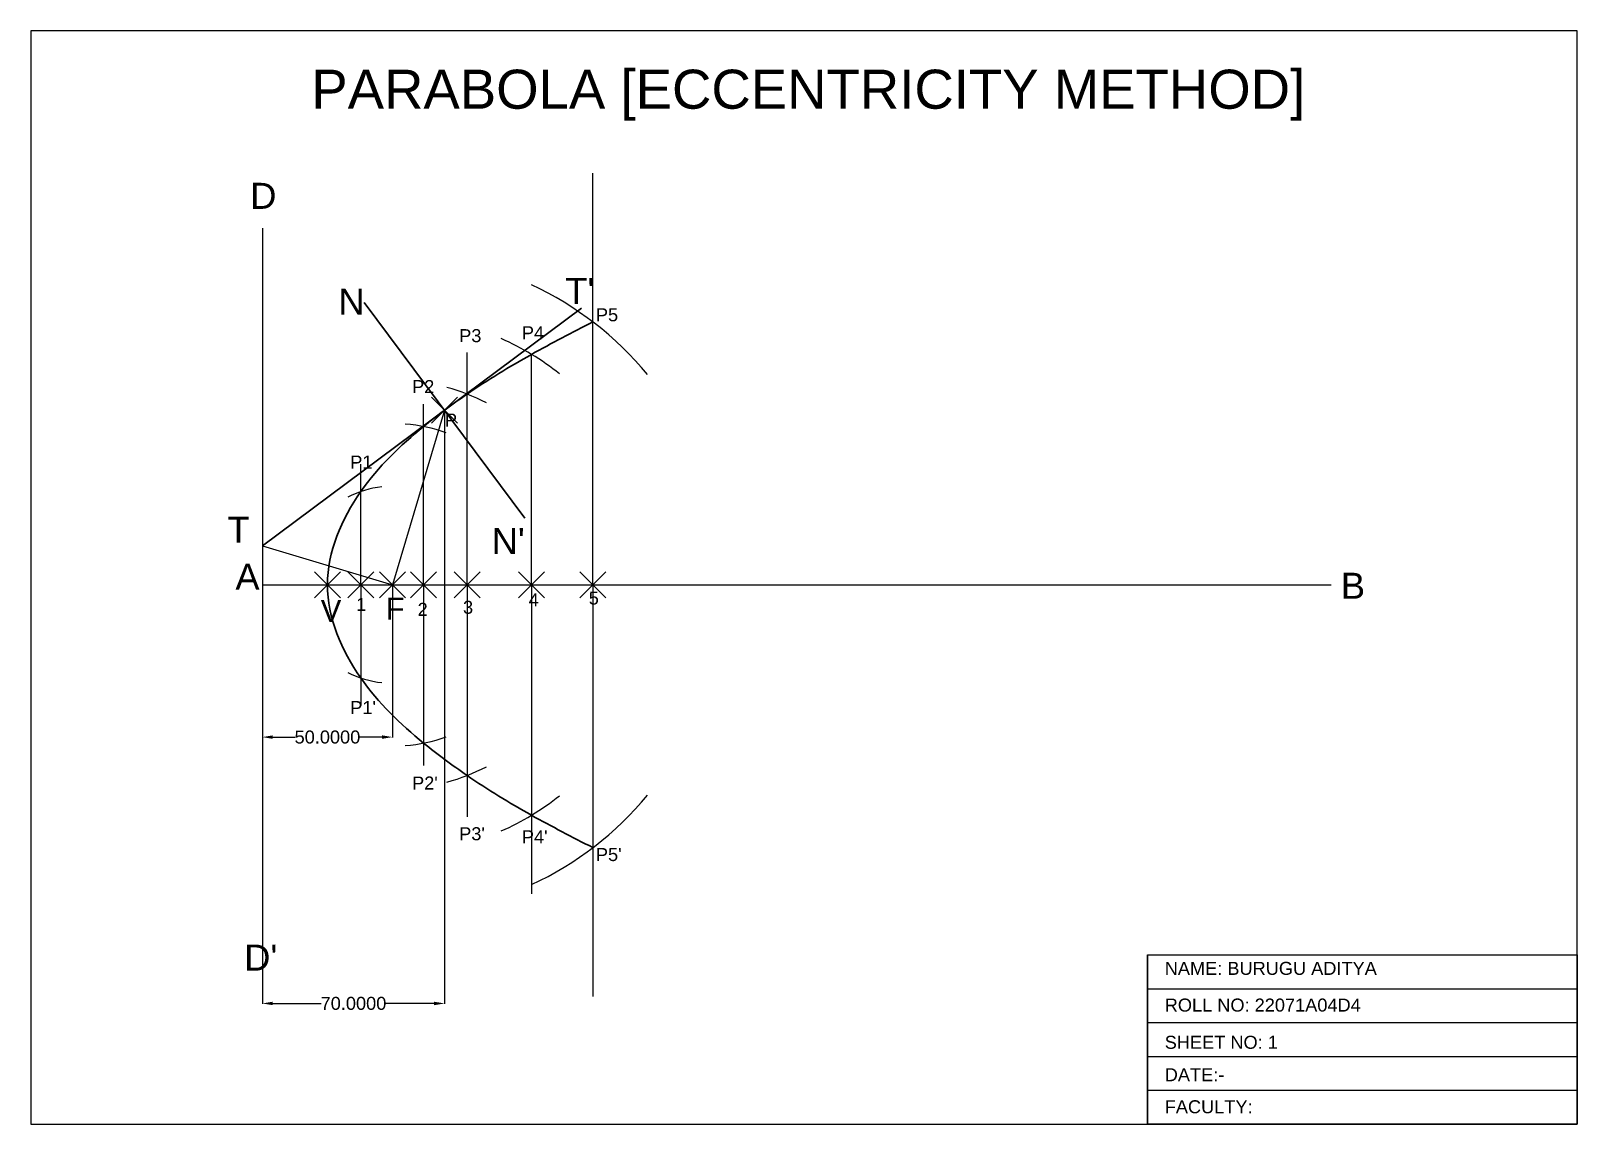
# Model space of a CAD drawing. Header units: millimetres. Extents: x 0 to 594, y 0 to 420.
import ezdxf

# ---------------------------------------------------------------- set-up
doc = ezdxf.new("R2010")
doc.units = ezdxf.units.MM
doc.header["$MEASUREMENT"] = 0
doc.header["$PDMODE"] = 3
doc.header["$PDSIZE"] = 5
doc.styles.get("Standard").update_dxf_attribs({"font": 'arial.ttf'})
doc.dimstyles.get("Standard").update_dxf_attribs({"dimtxt": 5, "dimasz": 4, "dimexe": 0.18, "dimexo": 0.0625, "dimgap": 0.09, "dimtad": 0, "dimtih": 1, "dimtoh": 1, "dimdec": 4, "dimzin": 0, "dimdsep": 46, "dimtxsty": 'Standard', "dimcen": 0.09, "dimadec": 0, "dimazin": 0, "dimtfac": 1, "dimtdec": 4, "dimtofl": 0, "dimtmove": 0, "dimatfit": 3, "dimfxl": 1, "dimtolj": 1, "dimtzin": 0, "dimarcsym": 0})

# ---------------------------------------------------------------- blocks, each defined once
blk = doc.blocks.new('*D1')
at = {"color": 0, "lineweight": -2, "transparency": 16777216}
for p, q in [((88.91, 207.14), (88.91, 148.5)), ((138.91, 207.14), (138.91, 148.5)), ((92.91, 148.68), (101.51, 148.68)), ((134.91, 148.68), (126.31, 148.68))]:
    blk.add_line(p, q, dxfattribs=at)
at = {"color": 0, "transparency": 16777216}
for points in [[(92.91, 149.35), (92.91, 148.01), (88.91, 148.68)], [(134.91, 149.35), (134.91, 148.01), (138.91, 148.68)]]:
    blk.add_solid(points, dxfattribs=at)
at = {"layer": 'Defpoints', "color": 0, "transparency": 16777216}
for p in [(88.91, 207.2), (138.91, 207.2), (138.91, 148.68)]:
    blk.add_point(p, dxfattribs=at)
at = {"color": 0, "transparency": 16777216, "insert": (113.91, 148.68), "char_height": 5, "attachment_point": 5}
blk.add_mtext('\\A1;50.0000', dxfattribs=at)
blk = doc.blocks.new('*D6')
at = {"color": 0, "lineweight": -2, "transparency": 16777216}
for p, q in [((88.91, 274.2), (88.91, 46.17)), ((158.91, 274.2), (158.91, 46.17)), ((92.91, 46.35), (111.53, 46.35)), ((154.91, 46.35), (136.29, 46.35))]:
    blk.add_line(p, q, dxfattribs=at)
at = {"color": 0, "transparency": 16777216}
for points in [[(92.91, 47.01), (92.91, 45.68), (88.91, 46.35)], [(154.91, 47.01), (154.91, 45.68), (158.91, 46.35)]]:
    blk.add_solid(points, dxfattribs=at)
at = {"layer": 'Defpoints', "color": 0, "transparency": 16777216}
for p in [(88.91, 274.26), (158.91, 274.26), (88.91, 46.35)]:
    blk.add_point(p, dxfattribs=at)
at = {"color": 0, "transparency": 16777216, "insert": (123.91, 46.35), "char_height": 5, "attachment_point": 5}
blk.add_mtext('\\A1;70.0000', dxfattribs=at)

msp = doc.modelspace()

# ---------------------------------------------------------------- linework, layer by layer
for p, q in [((215.8895, 207.19954), (215.8895, 365.34518)), ((88.90907, 344.15845), (88.90907, 79.83046)), ((167.55335, 207.19954), (167.55335, 296.41103)), ((192.29573, 207.19954), (192.29573, 295.73583)), ((158.90907, 274.261), (138.90907, 207.19954)), ((126.73285, 207.19954), (126.73285, 253.60526)), ((88.90907, 222.11123), (138.90907, 207.19954)), ((88.90907, 207.19954), (499.54048, 207.19954)), ((88.90907, 207.19954), (88.90907, 207.19954)), ((88.90907, 207.19954), (138.90907, 207.19954)), ((126.73285, 207.19954), (126.73285, 160.79381)), ((167.55335, 207.19954), (167.55335, 117.98805)), ((192.29573, 207.19954), (192.29573, 88.45516)), ((215.8895, 207.19954), (215.8895, 49.0539)), ((429, 65), (429, 0)), ((429, 52), (594, 52)), ((429, 39), (594, 39)), ((429, 26), (594, 26)), ((429, 13), (594, 13))]:
    msp.add_line(p, q)
at = {"lineweight": 30}
for p, q in [((189.79567, 232.80225), (128.02236, 315.71975)), ((88.90907, 222.11123), (211.52649, 313.46088))]:
    msp.add_line(p, q, dxfattribs=at)
for points in [[(0, 0), (594, 0), (594, 420), (0, 420)], [(594, 0), (429, 0), (429, 65), (594, 65)]]:
    msp.add_lwpolyline(points, close=True)
for points in [[(150.87424, 207.19954), (150.87424, 276.60905)], [(150.87424, 207.19954), (150.87424, 137.79003)]]:
    msp.add_lwpolyline(points)
for radius, start, end in [(126.9804, 39.51123195, 65.13811775), (103.3867, 51.60956557, 66.15646298), (78.6443, 62.71446085, 74.58501351), (61.9652, 70.51272926, 85.46677073), (37.8238, 96.25410855, 116.90857692), (37.8238, 243.09142308, 263.74589145), (61.9652, 274.53322927, 289.48727074), (78.6443, 285.41498649, 297.28553915), (103.3867, 293.84353702, 308.39043443), (126.9804, 294.86188225, 320.48876805)]:
    msp.add_arc((138.90907, 207.19954), radius, start, end)
msp.add_spline([(215.8895, 106.21421), (192.29573, 118.66325), (167.55335, 133.95726), (150.87424, 146.40052), (126.73285, 171.38921), (113.90907, 207.19954), (126.73285, 243.00987), (150.87424, 267.99856), (167.55335, 280.44181), (192.29573, 295.73583), (215.8895, 308.18486)], degree=3, dxfattribs=at)
for p in [(158.90907, 274.261), (113.90907, 207.19954), (126.73285, 207.19954), (138.90907, 207.19954), (150.87424, 207.19954), (167.55335, 207.19954), (192.29573, 207.19954), (215.8895, 207.19954)]:
    msp.add_point(p)

# ---------------------------------------------------------------- texts
for s, height, p in [('PARABOLA [ECCENTRICITY METHOD]', 15, (107.71194, 390.10371)), ('D', 10, (84.23327, 351.63562)), ('N', 10, (118.11718, 311.03361)), ("T'", 10, (205.24107, 315.09184)), ('P5', 5, (217.05108, 308.43039)), ('P3', 5, (164.52581, 300.41694)), ('P4', 5, (188.61047, 301.52356)), ('P2', 5, (146.43062, 280.85175)), ('P', 5, (159.04151, 267.99737)), ('P1', 5, (122.66349, 251.84578)), ('T', 10, (75.49115, 223.35097)), ("N'", 10, (176.99177, 219.04358)), ('A', 10, (78.55011, 205.26422)), ('B', 10, (503.22763, 201.82218)), ('1', 5, (124.93536, 197.1727)), ('F', 8.51276, (136.28034, 193.77514)), ('4', 5, (191.20553, 198.94081)), ('5', 5, (214.3019, 199.59652)), ('V', 8.51276, (111.32755, 192.87539)), ('2', 5, (148.556, 195.26883)), ('3', 5, (166.0095, 196.05569)), ("P1'", 5, (122.66349, 157.53283)), ("P2'", 5, (146.43062, 128.52687)), ("P3'", 5, (164.52581, 109.05035)), ("P4'", 5, (188.61047, 107.87552)), ("P5'", 5, (217.05108, 101.05395)), ("D'", 10, (81.92008, 58.96287)), ('NAME: BURUGU ADITYA', 5, (435.58313, 57.32582)), ('ROLL NO: 22071A04D4', 5, (435.58313, 43.22554)), ('SHEET NO: 1', 5, (435.58313, 28.92089)), ('DATE:-', 5, (435.58313, 16.45542)), ('FACULTY:', 5, (435.58313, 4.15063))]:
    msp.add_text(s, height=height).set_placement(p)

# ---------------------------------------------------------------- dimensions: what is measured, and where the dimension line sits
for base, p1, p2, picture, middle in [((88.90907, 46.34791), (158.90907, 274.261), (88.90907, 274.261), '*D6', (123.90907, 46.34791)), ((138.90907, 148.68073), (88.90907, 207.19954), (138.90907, 207.19954), '*D1', (113.90907, 148.68073))]:
    dim = msp.add_linear_dim(base=base, p1=p1, p2=p2, dimstyle='Standard')
    dim.commit()
    dim.dimension.update_dxf_attribs({"geometry": picture, "text_midpoint": middle})

doc.saveas('drawing.dxf')
